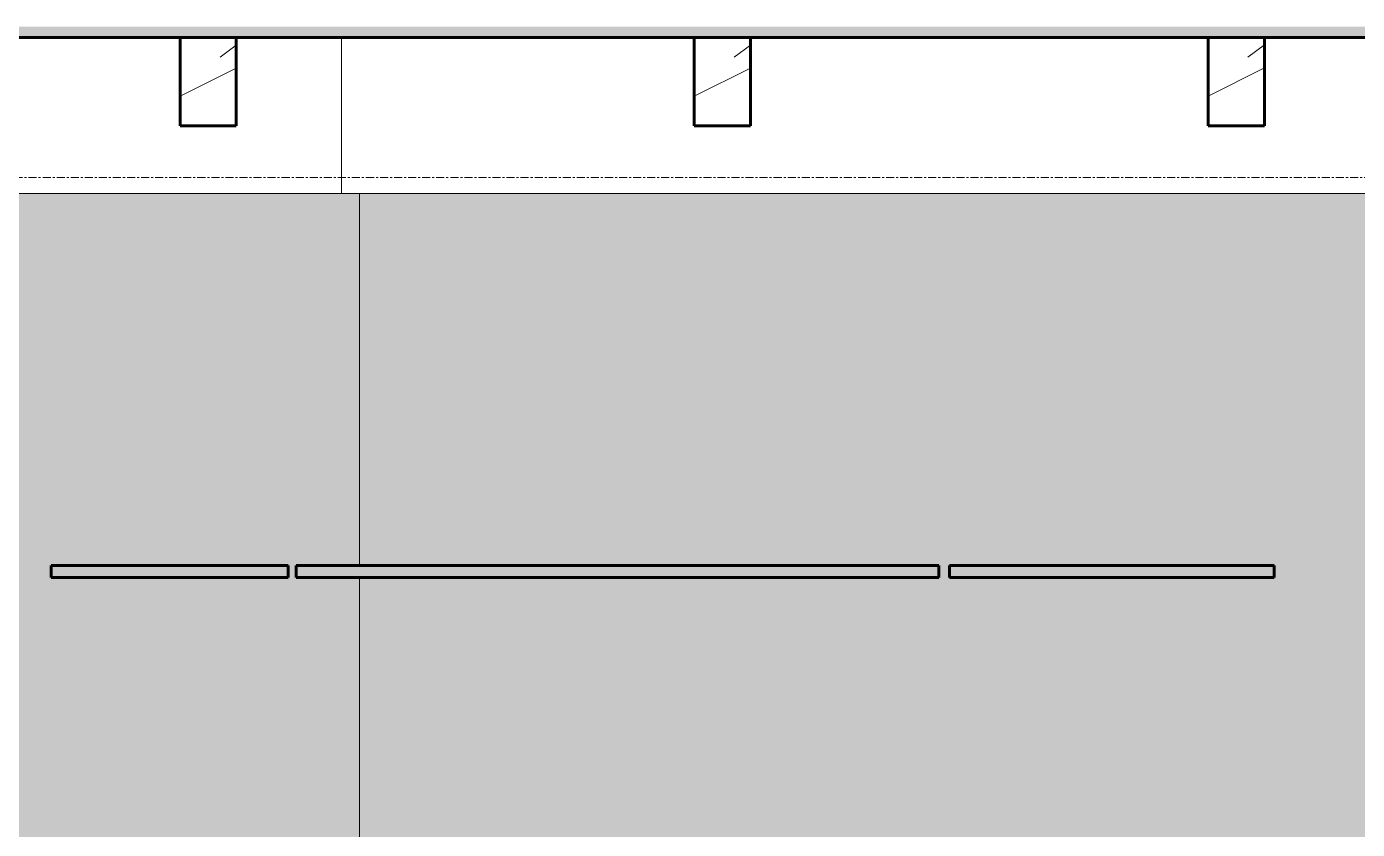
# Model space of a CAD drawing. Header units: inches. Extents: x 10304 to 16189, y 229 to 496.
# Drawn here: x 15793.5 to 15876.4, y 357.4 to 407.4 of the extents above; entities that cross this region are included whole.
import ezdxf

# ---------------------------------------------------------------- set-up
doc = ezdxf.new("R2010")
doc.units = ezdxf.units.IN
doc.header["$MEASUREMENT"] = 0
doc.linetypes.add('Grid Line 1_2_', pattern=[0.875, 0.5, -0.125, 0.125, -0.125])
for name, color, linetype, lineweight in [('0-2', 10, 'Continuous', 9), ('0-4', 90, 'Continuous', 5), ('A-CLNG', 13, 'Continuous', 18), ('A-CLNG-1', 13, 'Continuous', 60), ('A-FLOR-2', 250, 'Continuous', 60), ('A-FLOR-LEVL-1', 51, 'Grid Line 1_2_', 9), ('A-FLOR-PATT-1', 10, 'Continuous', 9), ('A-ROOF-1', 7, 'Continuous', 18), ('I-WALL', 2, 'Continuous', 18), ('I-WALL-3', 2, 'Continuous', 5), ('S-BEAM', 12, 'Continuous', 9), ('S-BEAM-2', 250, 'Continuous', 60)]:
    doc.layers.add(name, color=color, linetype=linetype, lineweight=lineweight)
pattern_1 = [(216.87, (-5.462, 7.997), (23.9897714, 15.9936429), [3.998, -35.986]), (206.565, (-0.663, 5.598), (-7.9970807, -7.996619), [8.941, -8.941]), (198.435, (-0.663, 1.599), (-15.9938446, -7.9970983), [5.058, -20.23])]

# ---------------------------------------------------------------- blocks, each defined once
blk = doc.blocks.new('CTR - 1st Phase - Shell_rvt-4-INTERIOR ELEVATION - CORRIDOR WEST _302_W_ - 3RD FLOOR - EAST WALL')
at = {"layer": 'A-FLOR-PATT-1'}
h = blk.add_hatch(dxfattribs=at)
h.set_pattern_fill('FP_32', color=256, style=0, pattern_type=2)
h.set_pattern_definition([(0, (-8.66, 0), (0, 2.399), []), (315, (-8.66, 0), (2.3985062, 0), [3.393, -3.393]), (45, (-8.66, 0), (2.3985062, 0), [3.393, -3.393])])
h.paths.add_polyline_path([(-2489.828, 406.714), (-2461.743, 406.714), (-2461.743, 407.388), (-3407.674, 407.388), (-3407.674, 406.714), (-2490.181, 406.714)], flags=0)
at = {"layer": 'A-FLOR-2'}
blk.add_line((-3407.674, 406.714), (-2461.743, 406.714), dxfattribs=at)
at = {"layer": 'A-ROOF-1'}
blk.add_line((-2776.824, 397), (-2776.824, 406.714), dxfattribs=at)
blk = doc.blocks.new('LVL-Laminated Veneer Lumber - 4X6 S_ PINE - NO_ 1-V126-INTERIOR ELEVATION - CORRIDOR WEST _302_W_ - 3RD FLOOR - EAST WALL')
at = {"layer": 'S-BEAM'}
h = blk.add_hatch(dxfattribs=at)
h.set_pattern_fill('FP_35', color=256, style=0, pattern_type=2)
h.set_pattern_definition(pattern_1)
h.paths.add_polyline_path([(-2786.874, 401.213), (-2783.374, 401.213), (-2783.374, 406.714), (-2786.874, 406.714)], flags=0)
at = {"layer": 'S-BEAM-2'}
for p, q in [((-2783.374, 406.714), (-2786.874, 406.714)), ((-2786.874, 406.714), (-2786.874, 401.213)), ((-2783.374, 401.213), (-2783.374, 406.714)), ((-2786.874, 401.213), (-2783.374, 401.213))]:
    blk.add_line(p, q, dxfattribs=at)
blk = doc.blocks.new('LVL-Laminated Veneer Lumber - 4X6 S_ PINE - NO_ 1-V127-INTERIOR ELEVATION - CORRIDOR WEST _302_W_ - 3RD FLOOR - EAST WALL')
at = {"layer": 'S-BEAM'}
h = blk.add_hatch(dxfattribs=at)
h.set_pattern_fill('FP_35', color=256, style=0, pattern_type=2)
h.set_pattern_definition(pattern_1)
h.paths.add_polyline_path([(-2754.874, 401.213), (-2751.374, 401.213), (-2751.374, 406.714), (-2754.874, 406.714)], flags=0)
at = {"layer": 'S-BEAM-2'}
for p, q in [((-2751.374, 406.714), (-2754.874, 406.714)), ((-2754.874, 406.714), (-2754.874, 401.213)), ((-2751.374, 401.213), (-2751.374, 406.714)), ((-2754.874, 401.213), (-2751.374, 401.213))]:
    blk.add_line(p, q, dxfattribs=at)
blk = doc.blocks.new('LVL-Laminated Veneer Lumber - 4X6 S_ PINE - NO_ 1-V128-INTERIOR ELEVATION - CORRIDOR WEST _302_W_ - 3RD FLOOR - EAST WALL')
at = {"layer": 'S-BEAM'}
h = blk.add_hatch(dxfattribs=at)
h.set_pattern_fill('FP_35', color=256, style=0, pattern_type=2)
h.set_pattern_definition(pattern_1)
h.paths.add_polyline_path([(-2719.374, 401.213), (-2719.374, 406.714), (-2722.874, 406.714), (-2722.874, 401.213), (-2720.059, 401.213)], flags=0)
at = {"layer": 'S-BEAM-2'}
for p, q in [((-2719.374, 406.714), (-2722.874, 406.714)), ((-2722.874, 406.714), (-2722.874, 401.213)), ((-2719.374, 401.213), (-2719.374, 406.714)), ((-2722.874, 401.213), (-2719.374, 401.213))]:
    blk.add_line(p, q, dxfattribs=at)
blk = doc.blocks.new('CTR - 1st Phase - Structure_rvt-4-INTERIOR ELEVATION - CORRIDOR WEST _302_W_ - 3RD FLOOR - EAST WALL')
at = {"layer": '0-2'}
for name in ['LVL-Laminated Veneer Lumber - 4X6 S_ PINE - NO_ 1-V126-INTERIOR ELEVATION - CORRIDOR WEST _302_W_ - 3RD FLOOR - EAST WALL', 'LVL-Laminated Veneer Lumber - 4X6 S_ PINE - NO_ 1-V127-INTERIOR ELEVATION - CORRIDOR WEST _302_W_ - 3RD FLOOR - EAST WALL', 'LVL-Laminated Veneer Lumber - 4X6 S_ PINE - NO_ 1-V128-INTERIOR ELEVATION - CORRIDOR WEST _302_W_ - 3RD FLOOR - EAST WALL']:
    blk.add_blockref(name, (0, 0), dxfattribs=at)

msp = doc.modelspace()

# ---------------------------------------------------------------- hatches: boundary and pattern name
at = {"layer": 'A-CLNG'}
h = msp.add_hatch(color=256, dxfattribs=at)
h.paths.add_polyline_path([(15795.052, 373.075), (15809.802, 373.075), (15809.802, 373.825), (15795.052, 373.825)], flags=0)
h.paths.add_polyline_path([(15871.183, 373.075), (15871.183, 373.825), (15850.964, 373.825), (15850.964, 373.075), (15870.977, 373.075)], flags=0)
h.paths.add_polyline_path([(15813.127, 373.075), (15850.302, 373.075), (15850.302, 373.825), (15810.302, 373.825), (15810.302, 373.075)], flags=0)
at = {"layer": 'I-WALL'}
msp.add_hatch(color=256, dxfattribs=at).paths.add_polyline_path([(15610.614, 268), (15805.252, 268), (15805.252, 373.075), (15795.052, 373.075), (15795.052, 373.825), (15805.252, 373.825), (15805.252, 397), (15564.845, 397), (15564.845, 268)], flags=0)
h = msp.add_hatch(color=256, dxfattribs=at)
h.paths.add_polyline_path([(15814.252, 268), (15828.914, 268), (15828.914, 356), (15868.914, 356), (15868.914, 268), (15870.977, 268), (15870.977, 373.075), (15850.964, 373.075), (15850.964, 373.825), (15870.977, 373.825), (15870.977, 397), (15814.252, 397), (15814.252, 373.825), (15850.302, 373.825), (15850.302, 373.075), (15814.252, 373.075), (15814.252, 270.645)], flags=0)
h.paths.add_polyline_path([(15822.283, 335.752), (15821.897, 335.786), (15821.649, 335.844), (15821.369, 335.953), (15820.956, 336.218), (15820.735, 336.449), (15820.512, 336.77), (15820.4, 337.022), (15820.345, 337.157), (15820.29, 337.449), (15820.256, 338.202), (15820.193, 341.899), (15820.187, 342.125), (15820.127, 342.125), (15820.127, 342.75), (15820.158, 342.75), (15820.158, 342.812), (15820.127, 342.812), (15820.146, 344.437), (15820.189, 344.437), (15820.189, 344.563), (15819.479, 344.563), (15819.493, 344.75), (15824.975, 344.75), (15824.96, 344.563), (15824.264, 344.563), (15824.264, 344.437), (15824.327, 344.437), (15824.327, 342.812), (15824.296, 342.812), (15824.296, 342.75), (15824.327, 342.75), (15824.327, 342.125), (15824.263, 342.125), (15824.213, 339.068), (15824.199, 338.513), (15824.177, 337.634), (15824.135, 337.281), (15824.109, 337.157), (15823.884, 336.662), (15823.529, 336.252), (15823.21, 336.025), (15823.029, 335.925), (15822.543, 335.776), (15822.327, 335.762)], flags=0)
h.paths.add_polyline_path([(15822.18, 335.991), (15822.18, 336.226), (15821.805, 336.284), (15821.517, 336.388), (15821.358, 336.486), (15820.79, 337.075), (15820.651, 337.596), (15820.518, 337.596), (15820.748, 336.816), (15821.369, 336.206), (15822.17, 335.994)], flags=0)
h.paths.add_polyline_path([(15822.274, 335.991), (15823.085, 336.206), (15823.728, 336.864), (15823.923, 337.596), (15823.822, 337.579), (15823.629, 337.017), (15823.173, 336.549), (15822.99, 336.412), (15822.712, 336.305), (15822.459, 336.245), (15822.274, 336.206), (15822.274, 336.025)], flags=0)
h.paths.add_polyline_path([(15823.902, 337.69), (15823.961, 337.692), (15823.978, 339.221), (15823.877, 339.221), (15823.877, 337.871), (15823.846, 337.69), (15823.878, 337.69)], flags=0)
h.paths.add_polyline_path([(15820.512, 337.69), (15820.625, 337.692), (15820.577, 337.871), (15820.577, 339.221), (15820.466, 339.221), (15820.503, 337.69)], flags=0)
h.paths.add_polyline_path([(15820.493, 339.315), (15820.577, 339.315), (15820.557, 340.846), (15820.438, 340.846), (15820.475, 339.315)], flags=0)
h.paths.add_polyline_path([(15823.961, 339.315), (15823.989, 339.315), (15824.003, 340.846), (15823.877, 340.846), (15823.877, 339.315), (15823.952, 339.315)], flags=0)
h.paths.add_polyline_path([(15823.877, 340.94), (15824.018, 340.959), (15824.038, 342.125), (15823.995, 342.125), (15823.995, 341.899), (15823.877, 341.897), (15823.877, 340.959)], flags=0)
h.paths.add_polyline_path([(15820.489, 340.94), (15820.577, 340.959), (15820.577, 341.899), (15820.459, 341.899), (15820.459, 342.125), (15820.416, 342.125), (15820.45, 340.94), (15820.471, 340.94)], flags=0)
at = {"layer": 'I-WALL-3'}
msp.add_hatch(color=256, dxfattribs=at).paths.add_polyline_path([(15814.252, 268), (15814.252, 373.075), (15810.302, 373.075), (15810.302, 373.825), (15814.252, 373.825), (15814.252, 397), (15805.252, 397), (15805.252, 373.825), (15809.802, 373.825), (15809.802, 373.075), (15805.252, 373.075), (15805.252, 268)], flags=0)
h = msp.add_hatch(color=256, dxfattribs=at)
h.paths.add_polyline_path([(15921.539, 268), (15936.202, 268), (15936.202, 397), (15870.977, 397), (15870.977, 373.825), (15871.183, 373.825), (15871.183, 373.075), (15870.977, 373.075), (15870.977, 268), (15881.539, 268), (15881.539, 356), (15921.539, 356), (15921.539, 268.588)], flags=0)
h.paths.add_polyline_path([(15928.283, 335.752), (15927.945, 335.776), (15927.649, 335.844), (15927.369, 335.953), (15926.956, 336.218), (15926.735, 336.449), (15926.512, 336.77), (15926.4, 337.022), (15926.345, 337.157), (15926.29, 337.449), (15926.256, 338.202), (15926.193, 341.899), (15926.187, 342.125), (15926.127, 342.125), (15926.127, 342.75), (15926.158, 342.75), (15926.158, 342.812), (15926.127, 342.812), (15926.146, 344.437), (15926.189, 344.437), (15926.189, 344.563), (15925.479, 344.563), (15925.493, 344.75), (15930.975, 344.75), (15930.96, 344.563), (15930.264, 344.563), (15930.264, 344.437), (15930.327, 344.437), (15930.327, 342.812), (15930.296, 342.812), (15930.296, 342.75), (15930.327, 342.75), (15930.327, 342.125), (15930.263, 342.125), (15930.213, 339.068), (15930.199, 338.513), (15930.177, 337.634), (15930.135, 337.281), (15930.067, 337.053), (15929.884, 336.662), (15929.529, 336.252), (15929.21, 336.025), (15929.029, 335.925), (15928.543, 335.776), (15928.327, 335.762)], flags=0)
h.paths.add_polyline_path([(15928.274, 335.991), (15929.085, 336.206), (15929.728, 336.864), (15929.923, 337.596), (15929.822, 337.579), (15929.629, 337.017), (15929.173, 336.549), (15928.99, 336.412), (15928.712, 336.305), (15928.459, 336.245), (15928.274, 336.206), (15928.274, 336.025)], flags=0)
h.paths.add_polyline_path([(15928.18, 335.991), (15928.18, 336.226), (15927.805, 336.284), (15927.517, 336.388), (15927.358, 336.486), (15926.79, 337.075), (15926.651, 337.596), (15926.518, 337.596), (15926.748, 336.816), (15927.369, 336.206), (15928.17, 335.994)], flags=0)
h.paths.add_polyline_path([(15929.917, 337.69), (15929.961, 337.692), (15929.978, 339.221), (15929.877, 339.221), (15929.877, 337.871), (15929.846, 337.69), (15929.908, 337.69)], flags=0)
h.paths.add_polyline_path([(15926.625, 337.69), (15926.577, 337.871), (15926.577, 339.221), (15926.466, 339.221), (15926.512, 337.69), (15926.608, 337.69)], flags=0)
h.paths.add_polyline_path([(15929.989, 339.315), (15930.003, 340.846), (15929.877, 340.846), (15929.877, 339.315), (15929.978, 339.315)], flags=0)
h.paths.add_polyline_path([(15926.475, 339.315), (15926.577, 339.315), (15926.557, 340.846), (15926.438, 340.846), (15926.465, 339.315)], flags=0)
h.paths.add_polyline_path([(15930.003, 340.94), (15930.018, 340.959), (15930.038, 342.125), (15929.995, 342.125), (15929.995, 341.899), (15929.877, 341.897), (15929.896, 340.94), (15929.987, 340.94)], flags=0)
h.paths.add_polyline_path([(15926.489, 340.94), (15926.577, 340.959), (15926.577, 341.899), (15926.459, 341.899), (15926.459, 342.125), (15926.416, 342.125), (15926.45, 340.94), (15926.471, 340.94)], flags=0)

# ---------------------------------------------------------------- linework, layer by layer
at = {"layer": 'A-CLNG-1'}
for p, q in [((15809.802, 373.825), (15795.052, 373.825)), ((15795.052, 373.825), (15795.052, 373.075)), ((15809.802, 373.075), (15809.802, 373.825)), ((15850.302, 373.825), (15810.302, 373.825)), ((15810.302, 373.825), (15810.302, 373.075)), ((15850.302, 373.075), (15850.302, 373.825)), ((15871.183, 373.825), (15850.964, 373.825)), ((15850.964, 373.825), (15850.964, 373.075)), ((15871.183, 373.075), (15871.183, 373.825)), ((15795.052, 373.075), (15809.802, 373.075)), ((15810.302, 373.075), (15850.302, 373.075)), ((15850.964, 373.075), (15871.183, 373.075))]:
    msp.add_line(p, q, dxfattribs=at)
at = {"layer": 'A-FLOR-LEVL-1'}
msp.add_line((15044.652, 398), (16176.544, 398), dxfattribs=at)
at = {"layer": 'I-WALL'}
for p, q in [((16128.208, 397), (15544.627, 397)), ((15814.252, 397), (15814.252, 373.825)), ((15814.252, 373.075), (15814.252, 268))]:
    msp.add_line(p, q, dxfattribs=at)

# ---------------------------------------------------------------- block references
at = {"layer": '0-4'}
for name in ['CTR - 1st Phase - Shell_rvt-4-INTERIOR ELEVATION - CORRIDOR WEST _302_W_ - 3RD FLOOR - EAST WALL', 'CTR - 1st Phase - Structure_rvt-4-INTERIOR ELEVATION - CORRIDOR WEST _302_W_ - 3RD FLOOR - EAST WALL']:
    msp.add_blockref(name, (18589.951, 0), dxfattribs=at)

doc.saveas('drawing.dxf')
